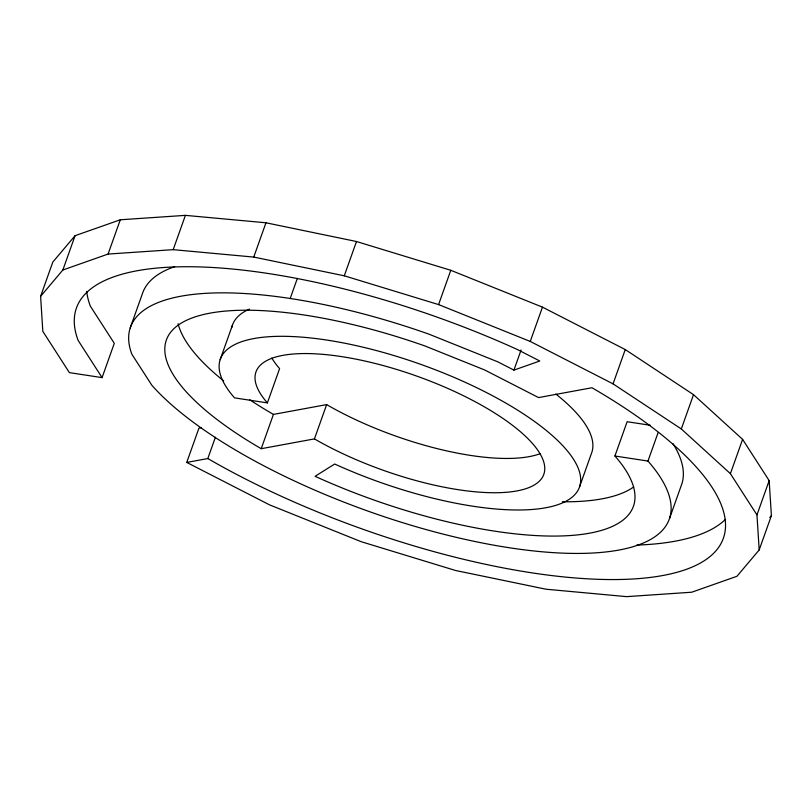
<?xml version="1.0" encoding="UTF-8"?>
<svg xmlns="http://www.w3.org/2000/svg" width="812" height="812" viewBox="0 0 812 812"><rect width="100%" height="100%" fill="white"/><g stroke="black" fill="none" stroke-linecap="round" stroke-linejoin="round"><path stroke-width="1.22" d="M86.722 291.457A343.334 112.35 19.6 0 0 90.355 306.154L114.289 343.334L102.079 377.621L69.396 372.627L42.833 331.367L40.6 296.36L52.81 262.073L75.069 235.703L120.288 219.778L185.4 215.363L265.96 222.782L356.488 241.519L450.792 270.294L542.467 307.149L625.26 349.566L693.519 394.662L742.604 439.373L769.167 480.633L771.4 515.64L759.19 549.927L736.931 576.297L691.712 592.222L626.6 596.637L546.04 589.218L455.512 570.481L361.208 541.706L269.533 504.851L186.74 462.434L198.95 428.137L201.437 427.68M40.6 296.36L62.859 270L75.069 235.703M62.859 270L108.077 254.065L120.288 219.778M130.204 327.977L142.415 293.69A285.997 93.583 19.6 0 1 174.651 266.671M108.077 254.065L173.189 249.66L185.4 215.363M173.189 249.66L253.75 257.079L265.96 222.782M220.143 359.716L232.354 325.419M186.74 462.434L207.821 458.547L215.403 437.262M290.199 298.491L297.354 278.394M555.814 394.033A190.627 62.372 19.6 0 1 591.857 452.284L579.646 486.581A190.627 62.372 19.6 0 0 372.069 349.434A190.627 62.372 19.6 0 0 234.546 397.87L267.392 402.894L279.602 368.597A152.747 49.979 19.6 0 1 271.827 358.021M267.392 402.894A152.747 49.979 19.6 0 1 390.156 367.511A152.747 49.979 19.6 0 1 539.056 481.455A152.747 49.979 19.6 0 1 314.437 438.896L261.22 448.701L273.431 414.414L326.647 404.609A152.747 49.979 19.6 0 0 540.376 453.593M253.75 257.079L344.278 275.806L356.488 241.519M314.437 438.896L326.647 404.609M344.278 275.806L438.582 304.581L450.792 270.294M658.075 432.684L647.966 461.064A285.997 93.583 19.6 0 1 509.591 547.795A285.997 93.583 19.6 0 1 151.824 385.223L131.879 354.255A285.997 93.583 19.6 0 1 428.939 334.148L497.746 361.817L513.925 370.11L521.081 350.002M759.19 549.927L756.957 514.92L730.394 473.66L681.309 428.959L613.05 383.863L530.256 341.436L542.467 307.149M613.05 383.863L625.26 349.566M579.646 486.581A190.627 62.372 19.6 0 1 334.676 464.028L315.076 476.309A247.893 81.119 19.6 0 0 570.024 535.544A247.893 81.119 19.6 0 0 614.917 456.009L627.128 421.722L650.392 425.275M681.309 428.959L693.519 394.662M669.585 518.31L681.796 484.023A285.997 93.583 19.6 0 0 673.036 443.758M730.394 473.66L742.604 439.373M756.957 514.92L769.167 480.633M769.806 517.518L771.4 515.64M513.925 370.11L539.777 361.005L517.366 349.515A343.334 112.35 19.6 0 0 78.145 340.441L102.079 377.621M614.917 456.009L647.966 461.064M438.582 304.581L530.256 341.436M207.821 458.547A343.334 112.35 19.6 0 0 662.846 575.505A343.334 112.35 19.6 0 0 591.968 387.74L538.569 397.586L484.713 369.988L425.062 346.003A247.893 81.119 19.6 0 0 180.619 323.511A247.893 81.119 19.6 0 0 261.22 448.701M231.755 327.672A190.627 62.372 19.6 0 1 249.426 309.128M633.736 486.916A247.893 81.119 19.6 0 1 562.371 501.765M273.431 414.414A247.893 81.119 19.6 0 1 249.832 399.839M223.665 380.889A247.893 81.119 19.6 0 1 178.092 323.694M725.502 519.335A343.334 112.35 19.6 0 1 636.781 545.075"/></g></svg>
